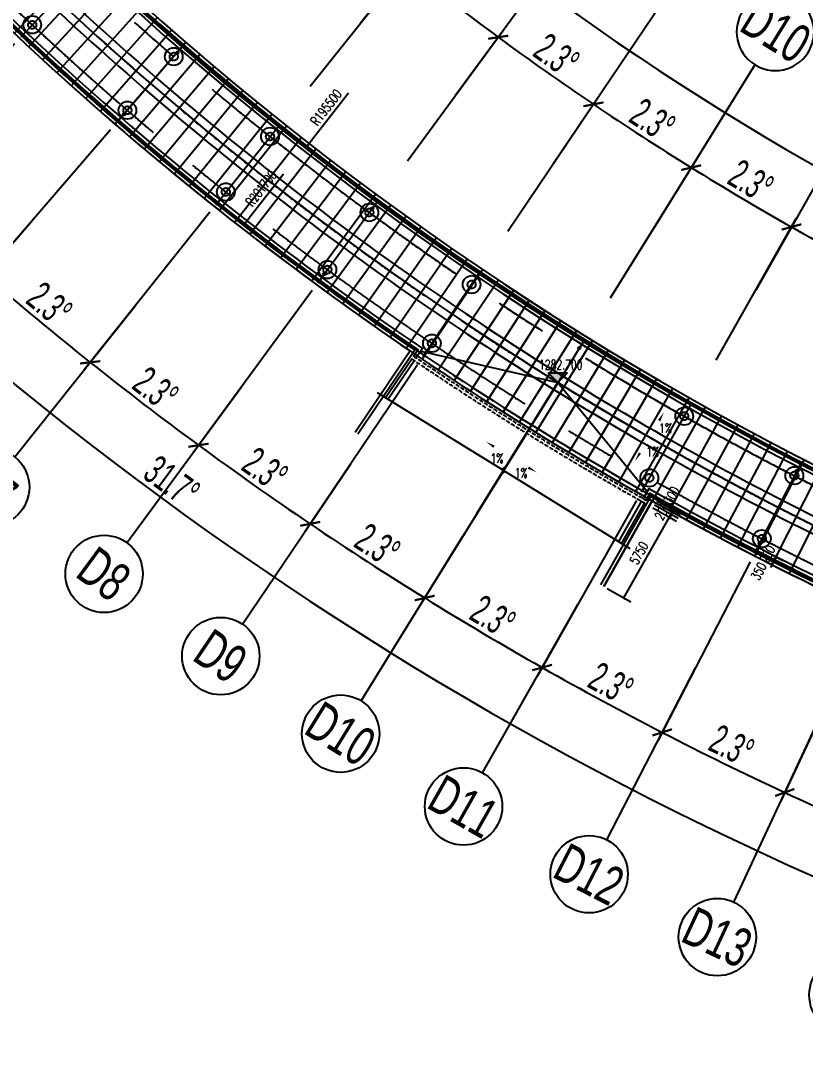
# Model space of a CAD drawing. Extents: x 36903891 to 38126251, y 2073392 to 2924740.
# Drawn here: x 36973210 to 37021895, y 2076597 to 2140173 of the extents above; entities that cross this region are included whole.
import ezdxf
from ezdxf.enums import TextEntityAlignment as Align
from ezdxf.xclip import XClip

# ---------------------------------------------------------------- set-up
doc = ezdxf.new("R2010")
doc.units = 0
doc.header["$LTSCALE"] = 1000
doc.header["$XCLIPFRAME"] = 0
for name, pattern in [('__DASH', [0.35, 0.25, -0.1]), ('CENTER', [2, 1.25, -0.25, 0.25, -0.25]), ('CENTER2', [28.575, 19.05, -3.175, 3.175, -3.175]), ('DASH', [0.35, 0.25, -0.1])]:
    doc.linetypes.add(name, pattern=pattern)
doc.layers.get('0').update_dxf_attribs({"color": 8})
doc.layers.get('Defpoints').update_dxf_attribs({"color": 8})
for name, color, linetype in [('#幕墙线-平面', 8, 'Continuous'), ('#标注', 8, 'Continuous'), ('#轴线', 8, 'CENTER2'), ('A-AL-E', 8, 'Continuous'), ('A-COLS-PLAN-C', 8, 'DASH'), ('A-DETL-ALUM', 8, 'Continuous'), ('A-DIMS', 8, 'Continuous'), ('A-DIMS-ELEV', 8, 'Continuous'), ('A-DIMS-SYMB', 8, 'Continuous'), ('A-FLOR', 8, 'Continuous'), ('A-FLOR-UNDR', 8, '__DASH'), ('A-GRID', 8, 'CENTER'), ('A-ROOF-DRAN', 8, 'Continuous'), ('A-STRS-HRAL', 8, 'Continuous'), ('DIM', 8, 'Continuous'), ('水-雨水-压力流-标识', 8, 'Continuous')]:
    doc.layers.add(name, color=color, linetype=linetype)
doc.styles.add('#文字', font='jrs.shx', dxfattribs={"width": 0.7, "bigfont": 'hztxt.shx'})
doc.styles.add('_TCH_DIM', font='SIMPLEX', dxfattribs={"bigfont": 'GBCBIG'})
doc.styles.add('_TCH_DIM_T3', font='SIMPLEX', dxfattribs={"width": 0.705882, "bigfont": 'GBCBIG'})
doc.styles.add('JHZX', font='jrs.shx', dxfattribs={"width": 0.6, "bigfont": 'jhz.shx'})
doc.dimstyles.new('_TCH_ARCH&&200', dxfattribs={"dimtxt": 595, "dimasz": 200, "dimexe": 500, "dimexo": 600, "dimgap": 252.5, "dimtad": 1, "dimdec": 0, "dimzin": 0, "dimdsep": 46, "dimtxsty": '_TCH_DIM_T3', "dimblk": 'ARCHTICK', "dimcen": 0.09, "dimclrt": 4, "dimazin": 2, "dimtfac": 1, "dimtdec": 0, "dimtix": 1, "dimtmove": 2, "dimatfit": 3, "dimfxl": 200, "dimtolj": 1, "dimtzin": 0, "dimarcsym": 0})
doc.dimstyles.new('JZBZ-600', dxfattribs={"dimscale": 600, "dimtxt": 3, "dimasz": 1.5, "dimexe": 1, "dimexo": 1, "dimgap": 0.5, "dimtad": 1, "dimdec": 0, "dimdsep": 46, "dimtxsty": 'JHZX', "dimblk1": 'ARCHTICK', "dimblk2": 'ARCHTICK', "dimsah": 1, "dimcen": 0, "dimclrd": 1, "dimclre": 1, "dimclrt": 2, "dimadec": 1, "dimazin": 2, "dimtfac": 1, "dimtdec": 0, "dimtix": 1, "dimtmove": 0, "dimatfit": 3, "dimfxl": 1, "dimtolj": 1, "dimlwd": -1, "dimlwe": -1, "dimarcsym": 1})

# ---------------------------------------------------------------- blocks, each defined once
blk = doc.blocks.new('_ARCHTICK')
at = {"color": 0, "linetype": 'ByBlock', "const_width": 0.15}
blk.add_lwpolyline([(-0.5, -0.5), (0.5, 0.5)], dxfattribs=at)
blk = doc.blocks.new('*D96')
at = {"layer": '#标注', "transparency": 16777216}
for p, q in [((36626696, 2798970), (36639772, 2809138)), ((36712456, 2735989), (36718245, 2751509))]:
    blk.add_line(p, q, dxfattribs=at)
blk.add_arc((36780599, 2918657), 179000, 217.87162, 249.54243, dxfattribs=at)
at = {"layer": 'Defpoints', "color": 0, "transparency": 16777216}
for p in [(36780599, 2918657), (36626222, 2798601), (36661822, 2784742), (36712246, 2735427)]:
    blk.add_point(p, dxfattribs=at)
at = {"layer": '#标注', "transparency": 16777216, "xscale": 900, "yscale": 900, "zscale": 900}
for p, rotation in [((36639298, 2808770), 127.8716196905407), ((36718036, 2750946), 339.5424261213195)]:
    blk.add_blockref('_ARCHTICK', p, dxfattribs=dict(at, rotation=rotation))
at = {"layer": '#标注', "transparency": 16777216, "insert": (36675356, 2775350), "char_height": 1800, "attachment_point": 5, "rotation": 323.70702, "style": 'JHZX'}
blk.add_mtext('\\A1;31.7°', dxfattribs=at)
blk = doc.blocks.new('*D100')
at = {"layer": '#标注', "transparency": 16777216}
for p, q in [((36636558, 2776325), (36627666, 2767539)), ((36642288, 2770750), (36633751, 2761620))]:
    blk.add_line(p, q, dxfattribs=at)
blk.add_arc((36780599, 2918657), 214400, 224.65822, 226.92042, dxfattribs=at)
at = {"layer": 'Defpoints', "color": 0, "transparency": 16777216}
for p in [(36780599, 2918657), (36636985, 2776747), (36642698, 2771188), (36630090, 2765967)]:
    blk.add_point(p, dxfattribs=at)
at = {"layer": '#标注', "transparency": 16777216, "xscale": 900, "yscale": 900, "zscale": 900}
for p, rotation in [((36628093, 2767961), 134.6582207051657), ((36634160, 2762058), 316.9204202155164)]:
    blk.add_blockref('_ARCHTICK', p, dxfattribs=dict(at, rotation=rotation))
at = {"layer": '#标注', "transparency": 16777216, "insert": (36631934, 2765840), "char_height": 1800, "attachment_point": 5, "rotation": 315.78932, "style": 'JHZX'}
blk.add_mtext('\\A1;2.3°', dxfattribs=at)
blk = doc.blocks.new('*D101')
at = {"layer": '#标注', "transparency": 16777216}
for p, q in [((36642288, 2770750), (36633751, 2761620)), ((36648234, 2765406), (36640064, 2755946))]:
    blk.add_line(p, q, dxfattribs=at)
blk.add_arc((36780599, 2918657), 214400, 226.92042, 229.18262, dxfattribs=at)
at = {"layer": 'Defpoints', "color": 0, "transparency": 16777216}
for p in [(36780599, 2918657), (36642698, 2771188), (36648627, 2765860), (36636234, 2760145)]:
    blk.add_point(p, dxfattribs=at)
at = {"layer": '#标注', "transparency": 16777216, "xscale": 900, "yscale": 900, "zscale": 900}
for p, rotation in [((36634160, 2762058), 136.9204202155466), ((36640456, 2756400), 319.1826197257417)]:
    blk.add_blockref('_ARCHTICK', p, dxfattribs=dict(at, rotation=rotation))
at = {"layer": '#标注', "transparency": 16777216, "insert": (36638082, 2760090), "char_height": 1800, "attachment_point": 5, "rotation": 318.05152, "style": 'JHZX'}
blk.add_mtext('\\A1;2.3°', dxfattribs=at)
blk = doc.blocks.new('*D238')
at = {"layer": '#标注', "transparency": 16777216}
for p, q in [((36648234, 2765406), (36640064, 2755946)), ((36654387, 2760301), (36646596, 2750525))]:
    blk.add_line(p, q, dxfattribs=at)
blk.add_arc((36780599, 2918657), 214400, 229.18262, 231.44482, dxfattribs=at)
at = {"layer": 'Defpoints', "color": 0, "transparency": 16777216}
for p in [(36780599, 2918657), (36648627, 2765860), (36654761, 2760770), (36642603, 2754570)]:
    blk.add_point(p, dxfattribs=at)
at = {"layer": '#标注', "transparency": 16777216, "xscale": 900, "yscale": 900, "zscale": 900}
for p, rotation in [((36640456, 2756400), 139.1826197257097), ((36646970, 2750995), 321.4448204373593)]:
    blk.add_blockref('_ARCHTICK', p, dxfattribs=dict(at, rotation=rotation))
at = {"layer": '#标注', "transparency": 16777216, "insert": (36644453, 2754589), "char_height": 1800, "attachment_point": 5, "rotation": 320.31372, "style": 'JHZX'}
blk.add_mtext('\\A1;2.3°', dxfattribs=at)
blk = doc.blocks.new('*D239')
at = {"layer": '#标注', "transparency": 16777216}
for p, q in [((36654387, 2760301), (36646596, 2750525)), ((36660736, 2755442), (36653337, 2745367))]:
    blk.add_line(p, q, dxfattribs=at)
blk.add_arc((36780599, 2918657), 214400, 231.44482, 233.70702, dxfattribs=at)
at = {"layer": 'Defpoints', "color": 0, "transparency": 16777216}
for p in [(36780599, 2918657), (36654761, 2760770), (36661091, 2755926), (36649188, 2749250)]:
    blk.add_point(p, dxfattribs=at)
at = {"layer": '#标注', "transparency": 16777216, "xscale": 900, "yscale": 900, "zscale": 900}
for p, rotation in [((36646970, 2750995), 141.4448204373589), ((36653692, 2745851), 323.70702114865)]:
    blk.add_blockref('_ARCHTICK', p, dxfattribs=dict(at, rotation=rotation))
at = {"layer": '#标注', "transparency": 16777216, "insert": (36651035, 2749342), "char_height": 1800, "attachment_point": 5, "rotation": 322.57592, "style": 'JHZX'}
blk.add_mtext('\\A1;2.3°', dxfattribs=at)
blk = doc.blocks.new('*D240')
at = {"layer": '#标注', "transparency": 16777216}
for p, q in [((36660736, 2755442), (36653337, 2745367)), ((36667272, 2750838), (36660276, 2740479))]:
    blk.add_line(p, q, dxfattribs=at)
blk.add_arc((36780599, 2918657), 214400, 233.70702, 235.96922, dxfattribs=at)
at = {"layer": 'Defpoints', "color": 0, "transparency": 16777216}
for p in [(36780599, 2918657), (36661091, 2755926), (36667608, 2751335), (36655977, 2744195)]:
    blk.add_point(p, dxfattribs=at)
at = {"layer": '#标注', "transparency": 16777216, "xscale": 900, "yscale": 900, "zscale": 900}
for p, rotation in [((36653692, 2745851), 143.7070211486501), ((36660612, 2740976), 325.9692218596125)]:
    blk.add_blockref('_ARCHTICK', p, dxfattribs=dict(at, rotation=rotation))
at = {"layer": '#标注', "transparency": 16777216, "insert": (36657819, 2744360), "char_height": 1800, "attachment_point": 5, "rotation": 324.83812, "style": 'JHZX'}
blk.add_mtext('\\A1;2.3°', dxfattribs=at)
blk = doc.blocks.new('*D241')
at = {"layer": '#标注', "transparency": 16777216}
for p, q in [((36667272, 2750838), (36660276, 2740479)), ((36673984, 2746496), (36667403, 2735868))]:
    blk.add_line(p, q, dxfattribs=at)
blk.add_arc((36780599, 2918657), 214400, 235.96922, 238.23142, dxfattribs=at)
at = {"layer": 'Defpoints', "color": 0, "transparency": 16777216}
for p in [(36780599, 2918657), (36667608, 2751335), (36674300, 2747006), (36662961, 2739412)]:
    blk.add_point(p, dxfattribs=at)
at = {"layer": '#标注', "transparency": 16777216, "xscale": 900, "yscale": 900, "zscale": 900}
for p, rotation in [((36660612, 2740976), 145.9692218596156), ((36667719, 2736378), 328.2314225783708)]:
    blk.add_blockref('_ARCHTICK', p, dxfattribs=dict(at, rotation=rotation))
at = {"layer": '#标注', "transparency": 16777216, "insert": (36664795, 2739650), "char_height": 1800, "attachment_point": 5, "rotation": 327.10032, "style": 'JHZX'}
blk.add_mtext('\\A1;2.3°', dxfattribs=at)
blk = doc.blocks.new('*D242')
at = {"layer": '#标注', "transparency": 16777216}
for p, q in [((36673984, 2746496), (36667403, 2735868)), ((36680863, 2742421), (36674707, 2731542))]:
    blk.add_line(p, q, dxfattribs=at)
blk.add_arc((36780599, 2918657), 214400, 238.23142, 240.49362, dxfattribs=at)
at = {"layer": 'Defpoints', "color": 0, "transparency": 16777216}
for p in [(36780599, 2918657), (36674300, 2747006), (36681159, 2742944), (36670128, 2734908)]:
    blk.add_point(p, dxfattribs=at)
at = {"layer": '#标注', "transparency": 16777216, "xscale": 900, "yscale": 900, "zscale": 900}
for p, rotation in [((36667719, 2736378), 148.231422578397), ((36675002, 2732065), 330.4936232866292)]:
    blk.add_blockref('_ARCHTICK', p, dxfattribs=dict(at, rotation=rotation))
at = {"layer": '#标注', "transparency": 16777216, "insert": (36671951, 2735218), "char_height": 1800, "attachment_point": 5, "rotation": 329.36252, "style": 'JHZX'}
blk.add_mtext('\\A1;2.3°', dxfattribs=at)
blk = doc.blocks.new('*D243')
at = {"layer": '#标注', "transparency": 16777216}
for p, q in [((36680863, 2742421), (36674707, 2731542)), ((36687897, 2738622), (36682175, 2727508))]:
    blk.add_line(p, q, dxfattribs=at)
blk.add_arc((36780599, 2918657), 214400, 240.49362, 242.75582, dxfattribs=at)
at = {"layer": 'Defpoints', "color": 0, "transparency": 16777216}
for p in [(36780599, 2918657), (36681159, 2742944), (36688172, 2739155), (36677467, 2730691)]:
    blk.add_point(p, dxfattribs=at)
at = {"layer": '#标注', "transparency": 16777216, "xscale": 900, "yscale": 900, "zscale": 900}
for p, rotation in [((36675002, 2732065), 150.4936232866018), ((36682450, 2728042), 332.7558239945748)]:
    blk.add_blockref('_ARCHTICK', p, dxfattribs=dict(at, rotation=rotation))
at = {"layer": '#标注', "transparency": 16777216, "insert": (36679276, 2731072), "char_height": 1800, "attachment_point": 5, "rotation": 331.62472, "style": 'JHZX'}
blk.add_mtext('\\A1;2.3°', dxfattribs=at)
blk = doc.blocks.new('*D244')
at = {"layer": '#标注', "transparency": 16777216}
for p, q in [((36687897, 2738622), (36682175, 2727508)), ((36695076, 2735103), (36689797, 2723772))]:
    blk.add_line(p, q, dxfattribs=at)
blk.add_arc((36780599, 2918657), 214400, 242.75582, 245.01802, dxfattribs=at)
at = {"layer": 'Defpoints', "color": 0, "transparency": 16777216}
for p in [(36780599, 2918657), (36688172, 2739155), (36695330, 2735647), (36684967, 2726767)]:
    blk.add_point(p, dxfattribs=at)
at = {"layer": '#标注', "transparency": 16777216, "xscale": 900, "yscale": 900, "zscale": 900}
for p, rotation in [((36682450, 2728042), 152.755823994575), ((36690050, 2724316), 335.0180247023333)]:
    blk.add_blockref('_ARCHTICK', p, dxfattribs=dict(at, rotation=rotation))
at = {"layer": '#标注', "transparency": 16777216, "insert": (36686760, 2727219), "char_height": 1800, "attachment_point": 5, "rotation": 333.88692, "style": 'JHZX'}
blk.add_mtext('\\A1;2.3°', dxfattribs=at)
blk = doc.blocks.new('*D245')
at = {"layer": '#标注', "transparency": 16777216}
for p, q in [((36695076, 2735103), (36689797, 2723772)), ((36702388, 2731870), (36697560, 2720340))]:
    blk.add_line(p, q, dxfattribs=at)
blk.add_arc((36780599, 2918657), 214400, 245.01802, 247.28023, dxfattribs=at)
at = {"layer": 'Defpoints', "color": 0, "transparency": 16777216}
for p in [(36780599, 2918657), (36695330, 2735647), (36702620, 2732424), (36692616, 2723141)]:
    blk.add_point(p, dxfattribs=at)
at = {"layer": '#标注', "transparency": 16777216, "xscale": 900, "yscale": 900, "zscale": 900}
for p, rotation in [((36690050, 2724316), 155.0180247023325), ((36697792, 2720894), 337.2802254119698)]:
    blk.add_blockref('_ARCHTICK', p, dxfattribs=dict(at, rotation=rotation))
at = {"layer": '#标注', "transparency": 16777216, "insert": (36694389, 2723664), "char_height": 1800, "attachment_point": 5, "rotation": 336.14913, "style": 'JHZX'}
blk.add_mtext('\\A1;2.3°', dxfattribs=at)
blk = doc.blocks.new('*D248')
at = {"layer": '#标注', "transparency": 16777216}
for p, q in [((36620746, 2794343), (36607722, 2784214)), ((36709822, 2728927), (36704055, 2713469))]:
    blk.add_line(p, q, dxfattribs=at)
blk.add_arc((36780599, 2918657), 218400, 217.87162, 249.54243, dxfattribs=at)
at = {"layer": 'Defpoints', "color": 0, "transparency": 16777216}
for p in [(36780599, 2918657), (36621220, 2794711), (36635678, 2755266), (36710031, 2729490)]:
    blk.add_point(p, dxfattribs=at)
at = {"layer": '#标注', "transparency": 16777216, "xscale": 900, "yscale": 900, "zscale": 900}
for p, rotation in [((36608196, 2784583), 127.8716196904768), ((36704265, 2714031), 339.5424261213194)]:
    blk.add_blockref('_ARCHTICK', p, dxfattribs=dict(at, rotation=rotation))
at = {"layer": '#标注', "transparency": 16777216, "insert": (36652035, 2743594), "char_height": 1800, "attachment_point": 5, "rotation": 323.70702, "style": 'JHZX'}
blk.add_mtext('\\A1;31.7°', dxfattribs=at)
blk = doc.blocks.new('*D262')
at = {"layer": '#标注', "transparency": 16777216}
for p, q in [((36654771, 2772974), (36661373, 2780617)), ((36660619, 2768121), (36666914, 2776019))]:
    blk.add_line(p, q, dxfattribs=at)
blk.add_arc((36780599, 2918657), 183000, 229.18262, 231.44482, dxfattribs=at)
at = {"layer": 'Defpoints', "color": 0, "transparency": 16777216}
for p in [(36780599, 2918657), (36662814, 2778601), (36654379, 2772520), (36660245, 2767651)]:
    blk.add_point(p, dxfattribs=at)
at = {"layer": '#标注', "transparency": 16777216, "xscale": 900, "yscale": 900, "zscale": 900}
for p, rotation in [((36660981, 2780163), 139.1826197315824), ((36666540, 2775550), 321.4448204426029)]:
    blk.add_blockref('_ARCHTICK', p, dxfattribs=dict(at, rotation=rotation))
at = {"layer": '#标注', "transparency": 16777216, "insert": (36664504, 2778753), "char_height": 1800, "attachment_point": 5, "rotation": 320.31372, "style": 'JHZX'}
blk.add_mtext('\\A1;2.3°', dxfattribs=at)
blk = doc.blocks.new('*D263')
at = {"layer": '#标注', "transparency": 16777216}
for p, q in [((36660619, 2768121), (36666914, 2776019)), ((36666655, 2763502), (36672633, 2771643))]:
    blk.add_line(p, q, dxfattribs=at)
blk.add_arc((36780599, 2918657), 183000, 231.44482, 233.70702, dxfattribs=at)
at = {"layer": 'Defpoints', "color": 0, "transparency": 16777216}
for p in [(36780599, 2918657), (36668434, 2774061), (36660245, 2767651), (36666300, 2763018)]:
    blk.add_point(p, dxfattribs=at)
at = {"layer": '#标注', "transparency": 16777216, "xscale": 900, "yscale": 900, "zscale": 900}
for p, rotation in [((36666540, 2775550), 141.4448204426001), ((36672278, 2771159), 323.707021153246)]:
    blk.add_blockref('_ARCHTICK', p, dxfattribs=dict(at, rotation=rotation))
at = {"layer": '#标注', "transparency": 16777216, "insert": (36670117, 2774279), "char_height": 1800, "attachment_point": 5, "rotation": 322.57592, "style": 'JHZX'}
blk.add_mtext('\\A1;2.3°', dxfattribs=at)
blk = doc.blocks.new('*D264')
at = {"layer": '#标注', "transparency": 16777216}
for p, q in [((36666655, 2763502), (36672633, 2771643)), ((36672868, 2759125), (36678521, 2767496))]:
    blk.add_line(p, q, dxfattribs=at)
blk.add_arc((36780599, 2918657), 183000, 233.70702, 235.96922, dxfattribs=at)
at = {"layer": 'Defpoints', "color": 0, "transparency": 16777216}
for p in [(36780599, 2918657), (36674229, 2769746), (36666300, 2763018), (36672532, 2758628)]:
    blk.add_point(p, dxfattribs=at)
at = {"layer": '#标注', "transparency": 16777216, "xscale": 900, "yscale": 900, "zscale": 900}
for p, rotation in [((36672278, 2771159), 143.7070211532526), ((36678185, 2766998), 325.9692218635689)]:
    blk.add_blockref('_ARCHTICK', p, dxfattribs=dict(at, rotation=rotation))
at = {"layer": '#标注', "transparency": 16777216, "insert": (36675902, 2770031), "char_height": 1800, "attachment_point": 5, "rotation": 324.83812, "style": 'JHZX'}
blk.add_mtext('\\A1;2.3°', dxfattribs=at)
blk = doc.blocks.new('*D265')
at = {"layer": '#标注', "transparency": 16777216}
for p, q in [((36672868, 2759125), (36678521, 2767496)), ((36679249, 2754997), (36684567, 2763584))]:
    blk.add_line(p, q, dxfattribs=at)
blk.add_arc((36780599, 2918657), 183000, 235.96922, 238.23142, dxfattribs=at)
at = {"layer": 'Defpoints', "color": 0, "transparency": 16777216}
for p in [(36780599, 2918657), (36680190, 2765664), (36672532, 2758628), (36678933, 2754487)]:
    blk.add_point(p, dxfattribs=at)
at = {"layer": '#标注', "transparency": 16777216, "xscale": 900, "yscale": 900, "zscale": 900}
for p, rotation in [((36678185, 2766998), 145.9692218635726), ((36684251, 2763074), 328.2314225827975)]:
    blk.add_blockref('_ARCHTICK', p, dxfattribs=dict(at, rotation=rotation))
at = {"layer": '#标注', "transparency": 16777216, "insert": (36681850, 2766014), "char_height": 1800, "attachment_point": 5, "rotation": 327.10032, "style": 'JHZX'}
blk.add_mtext('\\A1;2.3°', dxfattribs=at)
blk = doc.blocks.new('*D266')
at = {"layer": '#标注', "transparency": 16777216}
for p, q in [((36679249, 2754997), (36684567, 2763584)), ((36685788, 2751124), (36690763, 2759914))]:
    blk.add_line(p, q, dxfattribs=at)
blk.add_arc((36780599, 2918657), 183000, 238.23142, 240.49362, dxfattribs=at)
at = {"layer": 'Defpoints', "color": 0, "transparency": 16777216}
for p in [(36780599, 2918657), (36686307, 2761819), (36678933, 2754487), (36685493, 2750602)]:
    blk.add_point(p, dxfattribs=at)
at = {"layer": '#标注', "transparency": 16777216, "xscale": 900, "yscale": 900, "zscale": 900}
for p, rotation in [((36684251, 2763074), 148.2314225827905), ((36690467, 2759392), 330.4936232903153)]:
    blk.add_blockref('_ARCHTICK', p, dxfattribs=dict(at, rotation=rotation))
at = {"layer": '#标注', "transparency": 16777216, "insert": (36687952, 2762235), "char_height": 1800, "attachment_point": 5, "rotation": 329.36252, "style": 'JHZX'}
blk.add_mtext('\\A1;2.3°', dxfattribs=at)
blk = doc.blocks.new('*D267')
at = {"layer": '#标注', "transparency": 16777216}
for p, q in [((36685788, 2751124), (36690763, 2759914)), ((36692475, 2747512), (36697099, 2756492))]:
    blk.add_line(p, q, dxfattribs=at)
blk.add_arc((36780599, 2918657), 183000, 240.49362, 242.75582, dxfattribs=at)
at = {"layer": 'Defpoints', "color": 0, "transparency": 16777216}
for p in [(36780599, 2918657), (36692571, 2758220), (36685493, 2750602), (36692201, 2746979)]:
    blk.add_point(p, dxfattribs=at)
at = {"layer": '#标注', "transparency": 16777216, "xscale": 900, "yscale": 900, "zscale": 900}
for p, rotation in [((36690467, 2759392), 150.493623290318), ((36696824, 2755959), 332.7558239975796)]:
    blk.add_blockref('_ARCHTICK', p, dxfattribs=dict(at, rotation=rotation))
at = {"layer": '#标注', "transparency": 16777216, "insert": (36694199, 2758700), "char_height": 1800, "attachment_point": 5, "rotation": 331.62472, "style": 'JHZX'}
blk.add_mtext('\\A1;2.3°', dxfattribs=at)
blk = doc.blocks.new('*U51')
blk.add_line((0, -20), (0, 0))
blk.add_circle((0, -24), 4)
at = {"style": 'JHZX', "width": 0.75}
blk.add_attdef('AXES', text='', height=4, dxfattribs=at).set_placement((0, -24), align=Align.MIDDLE_CENTER)
blk = doc.blocks.new('DOTE-11')
at = {"layer": '#轴线'}
for p, q in [((36642698, 2771188), (36647069, 2775863)), ((36652810, 2770703), (36648627, 2765860)), ((36654761, 2760770), (36658750, 2765775)), ((36661091, 2755926), (36664879, 2761084)), ((36671189, 2756639), (36667608, 2751335)), ((36677670, 2752447), (36674300, 2747006)), ((36681159, 2742943), (36684311, 2748513)), ((36691102, 2744845), (36688172, 2739155))]:
    blk.add_line(p, q, dxfattribs=at)
for points in [[(36619930, 2865401, 0.466577), (36603298, 2824183, 0.186907), (36713200, 2729400)], [(36649692, 2857636, 0.680187), (36616601, 2810411, 0.162818), (36714738, 2733523)], [(36617041, 2848829, 0.331816), (36614765, 2809199, 0.162774), (36713969, 2731462)]]:
    blk.add_lwpolyline(points, format="xyb", dxfattribs=at)
blk = doc.blocks.new('A$C80b62fe7')
at = {"layer": '#幕墙线-平面'}
for points in [[(-78822, 63164, 0.005574), (-75982, 59854, 0.004935), (-73407, 56977, 0.059294), (-38419, 26758, 0.058599), (2176, 5784, 0.058599)], [(-80806, 61500, 0.005574), (-77929, 58146, 0.004935), (-75320, 55231, 0.059294), (-39869, 24612, 0.058599), (1264, 3360, 0.058599)], [(-81572, 60857, 0.005574), (-78681, 57487, 0.004935), (-76058, 54557, 0.059294), (-40428, 23783, 0.058599), (912, 2424, 0.058599)], [(-83557, 59193, 0.005574), (-80628, 55778, 0.004935), (-77971, 52810, 0.059294), (-41878, 21637, 0.058599), (0, 0, 0.058599)], [(-83756, 59026, 0.005574), (-80823, 55607, 0.004935), (-78163, 52635, 0.059294), (-42023, 21421, 0.058599), (-92, -243, 0.058599)]]:
    blk.add_lwpolyline(points, format="xyb", dxfattribs=at)
blk.add_arc((71052, 188867), 195350, 213.4267, 249.3814, dxfattribs=at)
blk = doc.blocks.new('DASWQE')
at = {"layer": '#幕墙线-平面', "ltscale": 10}
for points in [[(-149869, -125699, 0.005574), (-147029, -129009, 0.004935), (-144454, -131886, 0.059294), (-109466, -162105, 0.058599), (-68871, -183079, 0.058599)], [(-151853, -127363, 0.005574), (-148976, -130717, 0.004935), (-146367, -133632, 0.059294), (-110916, -164251, 0.058599), (-69783, -185503, 0.058599)], [(-152619, -128006, 0.005574), (-149728, -131376, 0.004935), (-147105, -134306, 0.059294), (-111475, -165080, 0.058599), (-70135, -186439, 0.058599)], [(-154604, -129670, 0.005574), (-151675, -133085, 0.004935), (-149018, -136053, 0.059294), (-112925, -167226, 0.058599), (-71047, -188863, 0.058599)]]:
    blk.add_lwpolyline(points, format="xyb", dxfattribs=at)
for points in [[(-138331, -147271), (-133743, -142388)], [(-137453, -148090), (-132895, -143180)], [(-136571, -148904), (-132043, -143966)], [(-135685, -149713), (-131185, -144748)], [(-134793, -150516), (-130323, -145525)], [(-133897, -151314), (-129457, -146296)], [(-132996, -152106), (-128586, -147062)], [(-132090, -152893), (-127710, -147823)], [(-131180, -153675), (-126830, -148579)], [(-130265, -154452), (-125945, -149330)], [(-129345, -155223), (-125056, -150075)], [(-128421, -155988), (-124163, -150815)], [(-127492, -156748), (-123265, -151550)], [(-126559, -157502), (-122362, -152280)], [(-125621, -158251), (-121456, -153004)], [(-124679, -158995), (-120545, -153722)], [(-123733, -159732), (-119630, -154435)], [(-122782, -160464), (-118711, -155143)], [(-121827, -161191), (-117787, -155846)], [(-120867, -161911), (-116859, -156542)], [(-119904, -162626), (-115928, -157234)], [(-118936, -163336), (-114992, -157919)], [(-117964, -164039), (-114052, -158600)], [(-116987, -164737), (-113108, -159274)], [(-116007, -165429), (-112160, -159943)], [(-115022, -166115), (-111208, -160606)], [(-114034, -166795), (-110252, -161264)], [(-113041, -167469), (-109293, -161916)], [(-112044, -168138), (-108329, -162562)], [(-111044, -168800), (-107362, -163203)], [(-110039, -169457), (-106390, -163837)], [(-109031, -170107), (-105415, -164466)], [(-108019, -170752), (-104437, -165090)], [(-107003, -171390), (-103455, -165707)], [(-105983, -172023), (-102469, -166318)], [(-104959, -172649), (-101479, -166924)], [(-103932, -173269), (-100486, -167524)], [(-102901, -173884), (-99489, -168118)], [(-101867, -174492), (-98489, -168706)], [(-100829, -175094), (-97485, -169288)], [(-99787, -175689), (-96478, -169864)], [(-98742, -176279), (-95467, -170434)], [(-97693, -176862), (-94454, -170997)], [(-96641, -177439), (-93436, -171555)], [(-95585, -178010), (-92416, -172107)], [(-94527, -178575), (-91392, -172653)], [(-93464, -179133), (-90365, -173193)], [(-92399, -179685), (-89335, -173727)], [(-91330, -180231), (-88301, -174254)], [(-90258, -180770), (-87265, -174775)]]:
    blk.add_lwpolyline(points, dxfattribs=at)
at = {"layer": 'DIM', "ltscale": 10}
blk.add_blockref('A$C80b62fe7', (-71047, -188863), dxfattribs=at)
blk = doc.blocks.new('雨水立管')
blk.add_circle((0, 0), 50)
blk = doc.blocks.new('雨水')
at = {"layer": '水-雨水-压力流-标识', "xscale": 1.5, "yscale": 1.5, "zscale": 1.5}
for p in [(35519743, 2770193), (35516442, 2766371), (35531853, 2760541), (35528880, 2756461), (35544688, 2751873), (35558167, 2744245), (35555860, 2739753)]:
    blk.add_blockref('雨水立管', p, dxfattribs=at)
blk = doc.blocks.new('800柱子')
at = {"layer": 'A-DETL-ALUM', "ltscale": 0.3}
blk.add_circle((35572079, 2737405), 550, dxfattribs=at)
blk = doc.blocks.new('_YZHK')
blk.add_circle((0, 0), 0.5)
blk = doc.blocks.new('ASDFASD')
at = {"layer": 'A-COLS-PLAN-C', "ltscale": 0.3, "xscale": 500, "yscale": 500, "zscale": 500}
for p in [(35510755, 2771919), (35519530, 2769947), (35516654, 2766617), (35525500, 2764993), (35522758, 2761552), (35531661, 2760278), (35529057, 2756732), (35538004, 2755810), (35535541, 2752164), (35551192, 2747643), (35549025, 2743814), (35558018, 2743956), (35556004, 2740044)]:
    blk.add_blockref('_YZHK', p, dxfattribs=at)
blk = doc.blocks.new('*D290')
at = {"layer": 'A-DIMS', "lineweight": -2, "transparency": 16777216}
for p, q in [((39202576, 1810226), (39203640, 1809678)), ((39203196, 1809907), (39203287, 1810085)), ((39202416, 1809915), (39203480, 1809367)), ((39203035, 1809596), (39202944, 1809418)), ((39203035, 1809596), (39203196, 1809907))]:
    blk.add_line(p, q, dxfattribs=at)
at = {"layer": 'Defpoints', "color": 0, "transparency": 16777216}
for p in [(39201882, 1810190), (39202042, 1810501), (39203196, 1809907)]:
    blk.add_point(p, dxfattribs=at)
at = {"layer": 'A-DIMS', "lineweight": -2, "transparency": 16777216, "xscale": 200, "yscale": 200, "zscale": 200}
for p, rotation in [((39203196, 1809907), 242.7558245056992), ((39203035, 1809596), 62.75582450569917)]:
    blk.add_blockref('_ARCHTICK', p, dxfattribs=dict(at, rotation=rotation))
at = {"layer": 'A-DIMS', "transparency": 16777216, "insert": (39202208, 1809190), "char_height": 595, "attachment_point": 5, "rotation": 62.75582, "style": '_TCH_DIM_T3'}
blk.add_mtext('\\A1;350', dxfattribs=at)
blk = doc.blocks.new('*D291')
at = {"layer": 'A-DIMS', "lineweight": -2, "transparency": 16777216}
for p, q in [((39202576, 1810226), (39203640, 1809678)), ((39202667, 1810404), (39203732, 1809856)), ((39203196, 1809907), (39203287, 1810085)), ((39203287, 1810085), (39203379, 1810263)), ((39203196, 1809907), (39203104, 1809729))]:
    blk.add_line(p, q, dxfattribs=at)
at = {"layer": 'Defpoints', "color": 0, "transparency": 16777216}
for p in [(39202134, 1810679), (39202042, 1810501), (39203287, 1810085)]:
    blk.add_point(p, dxfattribs=at)
at = {"layer": 'A-DIMS', "lineweight": -2, "transparency": 16777216, "xscale": 200, "yscale": 200, "zscale": 200}
for p, rotation in [((39203196, 1809907), 62.75582450582402), ((39203287, 1810085), 242.7558245058241)]:
    blk.add_blockref('_ARCHTICK', p, dxfattribs=dict(at, rotation=rotation))
at = {"layer": 'A-DIMS', "transparency": 16777216, "insert": (39202752, 1810248), "char_height": 595, "attachment_point": 5, "rotation": 62.75582, "style": '_TCH_DIM_T3'}
blk.add_mtext('\\A1;200', dxfattribs=at)
blk = doc.blocks.new('*D307')
at = {"layer": 'A-DIMS', "lineweight": -2, "transparency": 16777216}
for p, q in [((39195649, 1813135), (39197119, 1812303)), ((39193852, 1807545), (39196684, 1812549)), ((39192817, 1808131), (39194287, 1807299))]:
    blk.add_line(p, q, dxfattribs=at)
at = {"layer": 'Defpoints', "color": 0, "transparency": 16777216}
for p in [(39195127, 1813431), (39196684, 1812549), (39192295, 1808426)]:
    blk.add_point(p, dxfattribs=at)
at = {"layer": 'A-DIMS', "lineweight": -2, "transparency": 16777216, "xscale": 200, "yscale": 200, "zscale": 200}
for p, rotation in [((39196684, 1812549), 60.49362311962305), ((39193852, 1807545), 240.4936231196231)]:
    blk.add_blockref('_ARCHTICK', p, dxfattribs=dict(at, rotation=rotation))
at = {"layer": 'A-DIMS', "transparency": 16777216, "insert": (39194789, 1810318), "char_height": 595, "attachment_point": 5, "rotation": 60.49362, "style": '_TCH_DIM_T3'}
blk.add_mtext('\\A1;5750', dxfattribs=at)
blk = doc.blocks.new('*D308')
at = {"layer": 'A-DIMS', "lineweight": -2, "transparency": 16777216}
for p, q in [((39195747, 1813309), (39197217, 1812477)), ((39195649, 1813135), (39197119, 1812303)), ((39196684, 1812549), (39196782, 1812723)), ((39196782, 1812723), (39196881, 1812897)), ((39196684, 1812549), (39196585, 1812375))]:
    blk.add_line(p, q, dxfattribs=at)
at = {"layer": 'Defpoints', "color": 0, "transparency": 16777216}
for p in [(39195127, 1813431), (39195225, 1813605), (39196782, 1812723)]:
    blk.add_point(p, dxfattribs=at)
at = {"layer": 'A-DIMS', "lineweight": -2, "transparency": 16777216, "xscale": 200, "yscale": 200, "zscale": 200}
for p, rotation in [((39196684, 1812549), 60.49362311930421), ((39196782, 1812723), 240.4936231193042)]:
    blk.add_blockref('_ARCHTICK', p, dxfattribs=dict(at, rotation=rotation))
at = {"layer": 'A-DIMS', "transparency": 16777216, "insert": (39196254, 1812907), "char_height": 595, "attachment_point": 5, "rotation": 60.49362, "style": '_TCH_DIM_T3'}
blk.add_mtext('\\A1;200', dxfattribs=at)
blk = doc.blocks.new('*D309')
at = {"layer": 'A-DIMS', "lineweight": -2, "transparency": 16777216}
for p, q in [((39195747, 1813309), (39197217, 1812477)), ((39195895, 1813570), (39197365, 1812738)), ((39196782, 1812723), (39196684, 1812549)), ((39196782, 1812723), (39196930, 1812984)), ((39196930, 1812984), (39197029, 1813159))]:
    blk.add_line(p, q, dxfattribs=at)
at = {"layer": 'Defpoints', "color": 0, "transparency": 16777216}
for p in [(39195373, 1813866), (39195225, 1813605), (39196930, 1812984)]:
    blk.add_point(p, dxfattribs=at)
at = {"layer": 'A-DIMS', "lineweight": -2, "transparency": 16777216, "xscale": 200, "yscale": 200, "zscale": 200}
for p, rotation in [((39196782, 1812723), 60.49362311988367), ((39196930, 1812984), 240.4936231198836)]:
    blk.add_blockref('_ARCHTICK', p, dxfattribs=dict(at, rotation=rotation))
at = {"layer": 'A-DIMS', "transparency": 16777216, "insert": (39196816, 1813899), "char_height": 595, "attachment_point": 5, "rotation": 60.49362, "style": '_TCH_DIM_T3'}
blk.add_mtext('\\A1;300', dxfattribs=at)
blk = doc.blocks.new('ZW-5001')
at = {"layer": '#标注'}
ref = blk.add_blockref('*U51', (36663735.7, 2772030.7), dxfattribs=dict(at, xscale=-600.0000000000001, yscale=600, rotation=141.4442775215207))
ref.add_attrib('AXES', 'D7', dxfattribs={"layer": '0', "height": 2400, "rotation": 321.444278, "style": '#文字', "width": 0.7}).set_placement((36672760.7, 2783354.1), align=Align.MIDDLE_CENTER)
ref = blk.add_blockref('*U51', (36669614.5, 2767532.1), dxfattribs=dict(at, xscale=-599.9999999999995, yscale=599.9999999999995, rotation=143.7064778180628))
ref.add_attrib('AXES', 'D8', dxfattribs={"layer": '0', "height": 2400, "rotation": 323.706478, "style": '#文字', "width": 0.7}).set_placement((36678185.5, 2779202.9), align=Align.MIDDLE_CENTER)
ref = blk.add_blockref('*U51', (36675666.3, 2763269), dxfattribs=dict(at, xscale=-600, yscale=600, rotation=145.9686781146049))
ref.add_attrib('AXES', 'D9', dxfattribs={"layer": '0', "height": 2400, "rotation": 325.968678, "style": '#文字', "width": 0.7}).set_placement((36683769.9, 2775269.1), align=Align.MIDDLE_CENTER)
ref = blk.add_blockref('*U51', (36681881.6, 2759248.2), dxfattribs=dict(at, xscale=-600.0000000000001, yscale=600.0000000000001, rotation=148.230878411147))
ref.add_attrib('AXES', 'D10', dxfattribs={"layer": '0', "height": 2400, "rotation": 328.230879, "style": '#文字', "width": 0.7}).set_placement((36689505.3, 2771558.7), align=Align.MIDDLE_CENTER)
ref = blk.add_blockref('*U51', (36688250.8, 2755475.8), dxfattribs=dict(at, xscale=-600, yscale=600, rotation=150.4930787076894))
ref.add_attrib('AXES', 'D11', dxfattribs={"layer": '0', "height": 2400, "rotation": 330.493079, "style": '#文字', "width": 0.7}).set_placement((36695382.7, 2768077.7), align=Align.MIDDLE_CENTER)
ref = blk.add_blockref('*U51', (36643397.4, 2759805.5), dxfattribs=dict(at, xscale=600, yscale=600, rotation=319.1824429449462))
ref.add_attrib('AXES', 'D6', dxfattribs={"layer": '0', "height": 2400, "rotation": 319.182443, "style": '#文字', "width": 0.7}).set_placement((36633984.8, 2748907.6), align=Align.MIDDLE_CENTER)
ref = blk.add_blockref('*U51', (36649774.6, 2754513.6), dxfattribs=dict(at, xscale=600, yscale=600, rotation=321.4446432414883))
ref.add_attrib('AXES', 'D7', dxfattribs={"layer": '0', "height": 2400, "rotation": 321.444643, "style": '#文字', "width": 0.7}).set_placement((36640799.5, 2743252.7), align=Align.MIDDLE_CENTER)
ref = blk.add_blockref('*U51', (36656355.7, 2749477.6), dxfattribs=dict(at, xscale=600.0000000000001, yscale=600.0000000000001, rotation=323.7068435380304))
ref.add_attrib('AXES', 'D8', dxfattribs={"layer": '0', "height": 2400, "rotation": 323.706843, "style": '#文字', "width": 0.7}).set_placement((36647832.1, 2737871.2), align=Align.MIDDLE_CENTER)
ref = blk.add_blockref('*U51', (36663130.5, 2744705.2), dxfattribs=dict(at, xscale=599.9999999999998, yscale=599.9999999999998, rotation=325.9690438345725))
ref.add_attrib('AXES', 'D9', dxfattribs={"layer": '0', "height": 2400, "rotation": 325.969044, "style": '#文字', "width": 0.7}).set_placement((36655071.7, 2732771.4), align=Align.MIDDLE_CENTER)
ref = blk.add_blockref('*U51', (36670088.4, 2740204), dxfattribs=dict(at, xscale=600, yscale=600, rotation=328.2312441311146))
ref.add_attrib('AXES', 'D10', dxfattribs={"layer": '0', "height": 2400, "rotation": 328.231244, "style": '#文字', "width": 0.7}).set_placement((36662506.9, 2727961.4), align=Align.MIDDLE_CENTER)
ref = blk.add_blockref('*U51', (36677218.5, 2735981), dxfattribs=dict(at, xscale=600.0000000000001, yscale=600.0000000000001, rotation=330.4934444276571))
ref.add_attrib('AXES', 'D11', dxfattribs={"layer": '0', "height": 2400, "rotation": 330.493444, "style": '#文字', "width": 0.7}).set_placement((36670126.2, 2723448.7), align=Align.MIDDLE_CENTER)
ref = blk.add_blockref('*U51', (36684509.8, 2732042.7), dxfattribs=dict(at, xscale=599.9999999999999, yscale=599.9999999999999, rotation=332.7556447241993))
ref.add_attrib('AXES', 'D12', dxfattribs={"layer": '0', "height": 2400, "rotation": 332.755645, "style": '#文字', "width": 0.7}).set_placement((36677917.7, 2719240.2), align=Align.MIDDLE_CENTER)
ref = blk.add_blockref('*U51', (36691950.8, 2728395.3), dxfattribs=dict(at, xscale=600, yscale=600, rotation=335.0178450207414))
ref.add_attrib('AXES', 'D13', dxfattribs={"layer": '0', "height": 2400, "rotation": 335.017845, "style": '#文字', "width": 0.7}).set_placement((36685869.2, 2715342.5), align=Align.MIDDLE_CENTER)
ref = blk.add_blockref('*U51', (36699530, 2725044.4), dxfattribs=dict(at, xscale=599.9999999999998, yscale=599.9999999999998, rotation=337.2800453172836))
ref.add_attrib('AXES', 'D14', dxfattribs={"layer": '0', "height": 2400, "rotation": 337.280045, "style": '#文字', "width": 0.7}).set_placement((36693968.4, 2711761.8), align=Align.MIDDLE_CENTER)
for base, p1, p2, picture, middle in [((36635678.4, 2755265.8), (36621220.1, 2794711.2), (36710031.3, 2729489.6), '*D248', (36652034.7, 2743593.8)), ((36661822.5, 2784742.1), (36626222.1, 2798601.2), (36712246, 2735426.6), '*D96', (36675356.1, 2775350.2)), ((36630089.6, 2765966.5), (36636984.7, 2776746.6), (36642698.2, 2771188.4), '*D100', (36631934.4, 2765839.5)), ((36636234, 2760144.5), (36642698.2, 2771188.4), (36648626.7, 2765860), '*D101', (36638082.4, 2760090.5)), ((36642603.5, 2754569.6), (36648626.7, 2765860), (36654760.8, 2760769.8), '*D238', (36644452.5, 2754588.6)), ((36649188, 2749250.5), (36654760.8, 2760769.8), (36661091.1, 2755925.7), '*D239', (36651034.8, 2749342.4)), ((36655977.3, 2744195.4), (36661091.1, 2755925.7), (36667607.7, 2751335.3), '*D240', (36657819.1, 2744360.2)), ((36662813.5, 2778601.1), (36654378.7, 2772519.7), (36660245.5, 2767651.4), '*D262', (36664504, 2778752.5)), ((36662960.9, 2739412.2), (36667607.7, 2751335.3), (36674300.4, 2747005.7), '*D241', (36664794.7, 2739649.6)), ((36668433.7, 2774061), (36660245.5, 2767651.4), (36666299.8, 2763018.4), '*D263', (36670116.9, 2774279)), ((36674228.7, 2769746.2), (36666299.8, 2763018.4), (36672532.4, 2758628), '*D264', (36675902, 2770030.5)), ((36670127.8, 2734908.5), (36674300.4, 2747005.7), (36681158.7, 2742943.6), '*D242', (36671950.9, 2735218)), ((36680189.5, 2765663.6), (36672532.4, 2758628), (36678933.4, 2754487.1), '*D265', (36681850.3, 2766013.7)), ((36677466.9, 2730691.1), (36681158.7, 2742943.6), (36688172.1, 2739155.4), '*D243', (36679276.4, 2731072.4)), ((36686306.8, 2761819.4), (36678933.4, 2754487.1), (36685492.8, 2750602.1), '*D266', (36687952.5, 2762234.8)), ((36684966.8, 2726766.7), (36688172.1, 2739155.4), (36695329.5, 2735646.9), '*D244', (36686759.8, 2727219.1)), ((36692571.1, 2758219.7), (36685492.8, 2750602.1), (36692200.5, 2746979), '*D267', (36694199.1, 2758699.8)), ((36692615.8, 2723141.5), (36695329.5, 2735646.9), (36702619.9, 2732423.8), '*D245', (36694389.5, 2723664.2))]:
    dim = blk.add_angular_dim_3p(base=base, center=(36780598.5, 2918657.2), p1=p1, p2=p2, dimstyle='JZBZ-600', override={"dimclrd": 256, "dimclre": 256, "dimclrt": 256}, dxfattribs=at)
    dim.commit()
    dim.dimension.update_dxf_attribs({"geometry": picture, "text_midpoint": middle})
blk = doc.blocks.new('FDGFH')
at = {"layer": 'A-FLOR'}
blk.add_blockref('ZW-5001', (-36780599, -2918657), dxfattribs=at)
at = {"layer": 'A-GRID'}
blk.add_blockref('DOTE-11', (-36780599, -2918657), dxfattribs=at)
blk = doc.blocks.new('CXVFG')
at = {"layer": 'A-DIMS-ELEV'}
blk.add_hatch(color=256, dxfattribs=at).paths.add_polyline_path([(39189763.8, 1820894.1), (39189163.8, 1821494.1), (39190363.8, 1821494.1)])
at = {"layer": 'A-AL-E'}
for p, q in [((39195604.1, 1813563.8), (39192599.7, 1808254.9)), ((39192599.7, 1808254.9), (39195604.1, 1813563.8))]:
    blk.add_line(p, q, dxfattribs=at)
for points in [[(39145647.8, 1853359.1, 0.057865), (39180876.2, 1822909.2), (39177350.8, 1817688.8)], [(39145500.5, 1853223.9, 0.0576175), (39180598.9, 1822856), (39177185.1, 1817800.7)], [(39192425.7, 1808353.4), (39195528.2, 1813835.7, 0.0380144), (39223312.5, 1800898.7)]]:
    blk.add_lwpolyline(points, format="xyb", dxfattribs=at)
for radius, start, end in [(195550, 213.426702, 249.381548), (195350, 213.426702, 249.381401), (202050, 240.734661, 249.38619), (202050, 240.734661, 249.38619)]:
    blk.add_arc((39294377.2, 1989825.2), radius, start, end, dxfattribs=at)
at = {"layer": 'A-DIMS'}
for points in [[(39176777.8, 1838849.3), (39174487.1, 1835908.4), (39174241.3, 1835592.9)], [(39172744.9, 1833827), (39170600.6, 1831076.8), (39170354.6, 1830761.4)]]:
    blk.add_lwpolyline(points, dxfattribs=at)
for points in [[(39174487.1, 1835908.4, 132, 0, 0), (39174241.3, 1835592.9, 0, 0, 0)], [(39170600.6, 1831076.8, 132, 0, 0), (39170354.6, 1830761.4, 0, 0, 0)]]:
    blk.add_lwpolyline(points, format="xyseb", dxfattribs=at)
at = {"layer": 'A-DIMS-ELEV'}
for p, q in [((39189763.8, 1820894.1), (39189163.8, 1821494.1)), ((39189163.8, 1821494.1), (39190363.8, 1821494.1)), ((39189763.8, 1820894.1), (39190363.8, 1821494.1))]:
    blk.add_line(p, q, dxfattribs=at)
at = {"layer": 'A-DIMS-SYMB'}
blk.add_lwpolyline([(39178559.2, 1820281.4), (39186294.4, 1815506.4), (39186469.8, 1815645), (39186312.2, 1815248.7), (39186485.9, 1815388.2), (39194221.1, 1810613.3)], dxfattribs=at)
for points in [[(39195514.3, 1817610.4, 0, 0, 0), (39196332.2, 1819055.6, 0, 160, 0), (39196036.7, 1818533.5, 0, 0, 0)], [(39186701.5, 1816356.7, 0, 0, 0), (39185289.7, 1817231, 0, 160, 0), (39185799.8, 1816915.1, 0, 0, 0)], [(39195407.1, 1817429.4, 0, 0, 0), (39194532.8, 1816017.6, 0, 160, 0), (39194848.7, 1816527.7, 0, 0, 0)], [(39187004.6, 1816146.6, 0, 0, 0), (39188449.8, 1815328.7, 0, 160, 0), (39187927.6, 1815624.2, 0, 0, 0)]]:
    blk.add_lwpolyline(points, format="xyseb", dxfattribs=at)
at = {"layer": 'A-FLOR-UNDR'}
for radius in [202400, 202200]:
    blk.add_arc((39294377.2, 1989825.2), radius, 235.827542, 240.635305, dxfattribs=at)
at = {"layer": 'A-ROOF-DRAN'}
for points in [[(39147636.9, 1855851.5, 0.0592936), (39183177.1, 1825155.1)], [(39183177.1, 1825155.1, 0.058599), (39224413.7, 1803849.9)]]:
    blk.add_lwpolyline(points, format="xyb", dxfattribs=at)
for points in [[(39181249.7, 1822837), (39189763.8, 1820894.1)], [(39184735.8, 1812774.9), (39189763.8, 1820894.1)], [(39189763.8, 1820894.1), (39195297.1, 1814137.9)]]:
    blk.add_lwpolyline(points, dxfattribs=at)
at = {"layer": 'A-STRS-HRAL'}
for points in [[(39225462.4, 1806660.7, -0.128638), (39144595.9, 1863872.7), (39144442.9, 1863743.9, 0.1286385), (39225392.5, 1806473.3)], [(39145623.8, 1853607.3), (39144923.4, 1852967.9), (39145771.5, 1853742.2, 0.0585466), (39181361.7, 1823002.7), (39180969.9, 1822422.6, -0.0002473), (39180804.4, 1822534.9), (39181084.2, 1822949.3, -0.0580499), (39145758.9, 1853459.9), (39145205.9, 1852955), (39145374.5, 1852770.4), (39145226.8, 1852635.5), (39144923.4, 1852967.9)], [(39179069.8, 1819966.2), (39180692.5, 1822369.1, 0.000247), (39180858, 1822256.9), (39179240.1, 1819861.1)], [(39195297.1, 1814137.9), (39195050.8, 1813702.8, 0.0002473), (39195225.1, 1813604.6)], [(39195372.8, 1813865.7), (39195225.1, 1813604.6), (39195471.3, 1814039.8, 0.0382), (39223365.3, 1801039.1), (39223435.2, 1801226.5, -0.0384472), (39195395.6, 1814312), (39195051, 1813703.1)], [(39193540.2, 1811033.6), (39194952.3, 1813528.7, 0.000247), (39195126.6, 1813430.6), (39193710.6, 1810928.4)]]:
    blk.add_lwpolyline(points, format="xyb", dxfattribs=at)
at = {"layer": 'A-COLS-PLAN-C'}
blk.add_blockref('ASDFASD', (3646404.7, -928832), dxfattribs=at)
at = {"layer": '水-雨水-压力流-标识'}
for name, p in [('雨水', (3646404.7, -928832)), ('800柱子', (3585078.3, -894316.1)), ('800柱子', (3593855.6, -896290)), ('800柱子', (3590979.5, -899619.9)), ('800柱子', (3599825.7, -901244.1)), ('800柱子', (3597083.3, -904684.9)), ('800柱子', (3605986.6, -905958.6)), ('800柱子', (3603382.2, -909505)), ('800柱子', (3612328.9, -910426.3)), ('800柱子', (3609866.5, -914072.7)), ('800柱子', (3625517.6, -918593.6)), ('800柱子', (3623350.5, -922422.9)), ('800柱子', (3632343.4, -922280.5)), ('800柱子', (3630329.1, -926192.3))]:
    blk.add_blockref(name, p, dxfattribs=at)
at = {"layer": 'A-DIMS', "style": '_TCH_DIM', "width": 0.705882}
for s, rotation, p in [('R195500', 52.083959, (39174845.7, 1836779.7)), ('R201700', 52.056333, (39170811.8, 1831758.4))]:
    blk.add_text(s, height=595, rotation=rotation, dxfattribs=at).set_placement(p)
at = {"layer": 'A-DIMS-ELEV', "style": '_TCH_DIM', "width": 0.705882}
blk.add_text('1282.700', height=595, dxfattribs=at).set_placement((39188583.8, 1821704.1))
at = {"layer": 'A-DIMS-SYMB', "style": '_TCH_DIM', "width": 0.705882}
for p in [(39196036.7, 1817770.6), (39185582.3, 1815894.5), (39195231.8, 1816310.2), (39187079.8, 1814986.7)]:
    blk.add_text('1%', height=595, dxfattribs=at).set_placement(p)
at = {"layer": 'A-DIMS'}
for base, p1, p2, angle, picture, middle in [((39196930, 1812984.5), (39195225.1, 1813604.6), (39195372.8, 1813865.7), 60.493623, '*D309', (39196815.8, 1813899.4)), ((39203195.7, 1809907.2), (39201882.1, 1810189.9), (39202042.3, 1810501), 62.755825, '*D290', (39202207.7, 1809189.9))]:
    dim = blk.add_linear_dim(base=base, p1=p1, p2=p2, angle=angle, dimstyle='_TCH_ARCH&&200', override={"dimclrd": 256, "dimclre": 256, "dimclrt": 256}, dxfattribs=at)
    dim.commit()
    dim.dimension.update_dxf_attribs({"geometry": picture, "text_midpoint": middle, "dimtype": 129})
for p1, p2, distance, picture, middle in [((39192294.6, 1808426.3), (39195126.6, 1813430.6), -1789.3, '*D307', (39194789.1, 1810318.1)), ((39195126.6, 1813430.6), (39195225.1, 1813604.6), -1789.3, '*D308', (39196254.3, 1812907.2)), ((39202042.3, 1810501), (39202133.9, 1810678.9), -1297.3, '*D291', (39202752.5, 1810247.8))]:
    dim = blk.add_aligned_dim(p1=p1, p2=p2, distance=distance, dimstyle='_TCH_ARCH&&200', override={"dimclrd": 256, "dimclre": 256, "dimclrt": 256}, dxfattribs=at)
    dim.commit()
    dim.dimension.update_dxf_attribs({"geometry": picture, "text_midpoint": middle})
blk = doc.blocks.new('JUTEWR')
at = {"layer": 'A-STRS-HRAL'}
blk.add_blockref('DASWQE', (36747505, 2929437), dxfattribs=at)
at = {"layer": 'DIM'}
for name, p in [('FDGFH', (36747510, 2929431)), ('CXVFG', (-2546868, 939616))]:
    blk.add_blockref(name, p, dxfattribs=at)

msp = doc.modelspace()

# ---------------------------------------------------------------- block references
at = {"layer": 'DIM'}
ref = msp.add_blockref('JUTEWR', (363648.3, -642797.5), dxfattribs=at)
XClip(ref).set_block_clipping_path([(36540243.0880557299, 2702892.0700622862), (36938694.1744792983, 3117037.741362222)])

doc.saveas('drawing.dxf')
